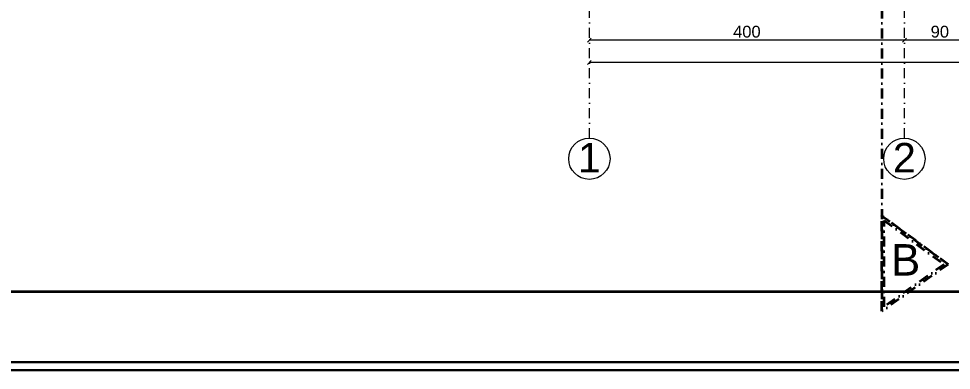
# Model space of a CAD drawing. Header units: millimetres. Extents: x 708 to 46452, y -4963 to 3960.
# Drawn here: x 14608 to 15792, y -4963 to -4516 of the extents above; entities that cross this region are included whole.
import ezdxf

# ---------------------------------------------------------------- set-up
doc = ezdxf.new("R2010")
doc.units = ezdxf.units.MM
doc.linetypes.add('ACAD_ISO10W100', pattern=[18, 12, -3, 0, -3])
doc.linetypes.add('DASHDOT', pattern=[25.4, 12.7, -6.35, 0, -6.35])
for name, color, linetype, lineweight in [('00_IC_OLCU', 139, 'Continuous', 20), ('AKS', 153, 'ACAD_ISO10W100', 20), ('aks ve noktalılar', 129, 'DASHDOT', 13), ('görünüş1', 251, 'Continuous', 35), ('kesit çizgisi', 4, 'DASHDOT', 35), ('Çerçeve', 8, 'Continuous', 30)]:
    doc.layers.add(name, color=color, linetype=linetype, lineweight=lineweight)
doc.styles.add('arial_1_18', font='arial.ttf', dxfattribs={"height": 0.2})
doc.styles.add('mimari altlik$0$194_PTB_WET_B1$0$Standard', font='arial.ttf')
doc.styles.get("Standard").update_dxf_attribs({"font": 'arial.ttf'})
doc.dimstyles.new('ALP_OLCU', dxfattribs={"dimscale": 0, "dimtxt": 15, "dimasz": 5, "dimexe": 0.18, "dimexo": 0.06, "dimgap": 3, "dimtad": 1, "dimdec": 0, "dimrnd": 0.1, "dimzin": 9, "dimdsep": 46, "dimtxsty": 'Standard', "dimblk": 'OBLIQUE', "dimcen": 0, "dimse1": 1, "dimse2": 1, "dimclrd": 256, "dimclre": 256, "dimclrt": 53, "dimadec": 0, "dimazin": 0, "dimtfac": 1, "dimtdec": 0, "dimtix": 1, "dimtmove": 1, "dimatfit": 3, "dimldrblk": 'ARCHTICK', "dimfxl": 0.18, "dimtolj": 1, "dimlwd": -1, "dimarcsym": 0})

# ---------------------------------------------------------------- blocks, each defined once
blk = doc.blocks.new('_Oblique')
at = {"color": 0, "linetype": 'ByBlock', "lineweight": -2}
blk.add_line((-0.5, -0.5), (0.5, 0.5), dxfattribs=at)
blk = doc.blocks.new('*D873')
at = {"layer": '00_IC_OLCU', "transparency": 16777216}
blk.add_line((16472.8, -4571.7), (15332.8, -4571.7), dxfattribs=at)
at = {"layer": 'Defpoints', "color": 0, "transparency": 16777216}
for p in [(15332.8, -4157.4), (16472.8, -4242.4), (15332.8, -4571.7)]:
    blk.add_point(p, dxfattribs=at)
at = {"layer": '00_IC_OLCU', "transparency": 16777216, "xscale": 5, "yscale": 5, "zscale": 5, "rotation": 180}
blk.add_blockref('_Oblique', (15332.8, -4571.7), dxfattribs=at)
at = {"layer": '00_IC_OLCU', "transparency": 16777216, "xscale": 5, "yscale": 5, "zscale": 5}
blk.add_blockref('_Oblique', (16472.8, -4571.7), dxfattribs=at)
at = {"layer": '00_IC_OLCU', "color": 53, "transparency": 16777216, "insert": (15902.8, -4561), "char_height": 15, "attachment_point": 5}
blk.add_mtext('\\A1;1140', dxfattribs=at)
blk = doc.blocks.new('_ArchTick')
at = {"color": 0, "linetype": 'ByBlock', "const_width": 0.15}
blk.add_lwpolyline([(-0.5, -0.5), (0.5, 0.5)], dxfattribs=at)
blk = doc.blocks.new('*D937')
at = {"layer": '00_IC_OLCU', "transparency": 16777216}
blk.add_line((15822.8, -4543.2), (15732.8, -4543.2), dxfattribs=at)
at = {"layer": 'Defpoints', "color": 0, "transparency": 16777216}
for p in [(15732.8, -4543.2), (15732.8, -4543.2), (15822.8, -4571.7)]:
    blk.add_point(p, dxfattribs=at)
at = {"layer": '00_IC_OLCU', "transparency": 16777216, "xscale": 5, "yscale": 5, "zscale": 5, "rotation": 180}
blk.add_blockref('_Oblique', (15732.8, -4543.2), dxfattribs=at)
at = {"layer": '00_IC_OLCU', "transparency": 16777216, "xscale": 5, "yscale": 5, "zscale": 5}
blk.add_blockref('_Oblique', (15822.8, -4543.2), dxfattribs=at)
at = {"layer": '00_IC_OLCU', "color": 53, "transparency": 16777216, "insert": (15777.8, -4532.6), "char_height": 15, "attachment_point": 5}
blk.add_mtext('\\A1;90', dxfattribs=at)
blk = doc.blocks.new('*D938')
at = {"layer": '00_IC_OLCU', "transparency": 16777216}
blk.add_line((15732.8, -4543.2), (15332.8, -4543.2), dxfattribs=at)
at = {"layer": 'Defpoints', "color": 0, "transparency": 16777216}
for p in [(15332.8, -4543.2), (15332.8, -4543.2), (15732.8, -4543.2)]:
    blk.add_point(p, dxfattribs=at)
at = {"layer": '00_IC_OLCU', "transparency": 16777216, "xscale": 5, "yscale": 5, "zscale": 5, "rotation": 180}
blk.add_blockref('_Oblique', (15332.8, -4543.2), dxfattribs=at)
at = {"layer": '00_IC_OLCU', "transparency": 16777216, "xscale": 5, "yscale": 5, "zscale": 5}
blk.add_blockref('_Oblique', (15732.8, -4543.2), dxfattribs=at)
at = {"layer": '00_IC_OLCU', "color": 53, "transparency": 16777216, "insert": (15532.8, -4532.6), "char_height": 15, "attachment_point": 5}
blk.add_mtext('\\A1;400', dxfattribs=at)

msp = doc.modelspace()

# ---------------------------------------------------------------- linework, layer by layer
at = {"layer": 'AKS', "color": 30, "linetype": 'Continuous', "lineweight": 5}
for centre in [(15332.776, -4693.93), (15732.776, -4693.93)]:
    msp.add_circle(centre, 26.25, dxfattribs=at)
at = {"layer": 'aks ve noktalılar'}
for points in [[(15332.776, -4667.965), (15332.776, -2571.745)], [(15732.776, -4667.965), (15732.776, -2571.745)]]:
    msp.add_lwpolyline(points, dxfattribs=at)
at = {"layer": 'görünüş1'}
msp.add_line((10275.445, -4862.728), (34332.769, -4862.728), dxfattribs=at)
at = {"layer": 'kesit çizgisi', "lineweight": 35}
for p, q in [((15704.126, -2360.848), (15704.126, -4887.842)), ((15788.297, -4828.232), (15704.126, -4766.357))]:
    msp.add_line(p, q, dxfattribs=at)
msp.add_lwpolyline([(15704.126, -4887.842), (15704.126, -4766.357), (15788.297, -4828.232), (15704.126, -4887.842)], dxfattribs=at)
msp.add_lwpolyline([(15707.126, -4882.042), (15707.126, -4772.285), (15783.17, -4828.186)], close=True, dxfattribs=at)
at = {"layer": 'Çerçeve'}
for p, q in [((3680.496, -4952.145), (20994.588, -4952.392)), ((6228.153, -4962.893), (20953.045, -4962.621))]:
    msp.add_line(p, q, dxfattribs=at)

# ---------------------------------------------------------------- texts
at = {"layer": 'AKS', "color": 30, "linetype": 'Continuous', "lineweight": 5, "style": 'arial_1_18'}
for s, p in [('1', (15318.209, -4711.372)), ('2', (15718.209, -4711.372))]:
    msp.add_text(s, height=37.5, dxfattribs=at).set_placement(p)
at = {"layer": 'kesit çizgisi', "lineweight": 35, "insert": (15715.688, -4802.484), "char_height": 40, "attachment_point": 1, "style": 'mimari altlik$0$194_PTB_WET_B1$0$Standard'}
msp.add_mtext_dynamic_manual_height_columns('B', width=458.16563, gutter_width=200, heights=[0], dxfattribs=at)

# ---------------------------------------------------------------- dimensions: what is measured, and where the dimension line sits
at = {"layer": '00_IC_OLCU'}
for base, p1, p2, picture, middle in [((15332.776, -4571.685), (16472.776, -4242.372), (15332.776, -4157.372), '*D873', (15902.776, -4561.026)), ((15332.776, -4543.227), (15732.776, -4543.227), (15332.776, -4543.227), '*D938', (15532.776, -4532.569)), ((15732.776, -4543.227), (15822.776, -4571.685), (15732.776, -4543.227), '*D937', (15777.776, -4532.569))]:
    dim = msp.add_linear_dim(base=base, p1=p1, p2=p2, angle=180, dimstyle='ALP_OLCU', override={"dimscale": 1}, dxfattribs=at)
    dim.commit()
    dim.dimension.update_dxf_attribs({"geometry": picture, "text_midpoint": middle})

doc.saveas('drawing.dxf')
